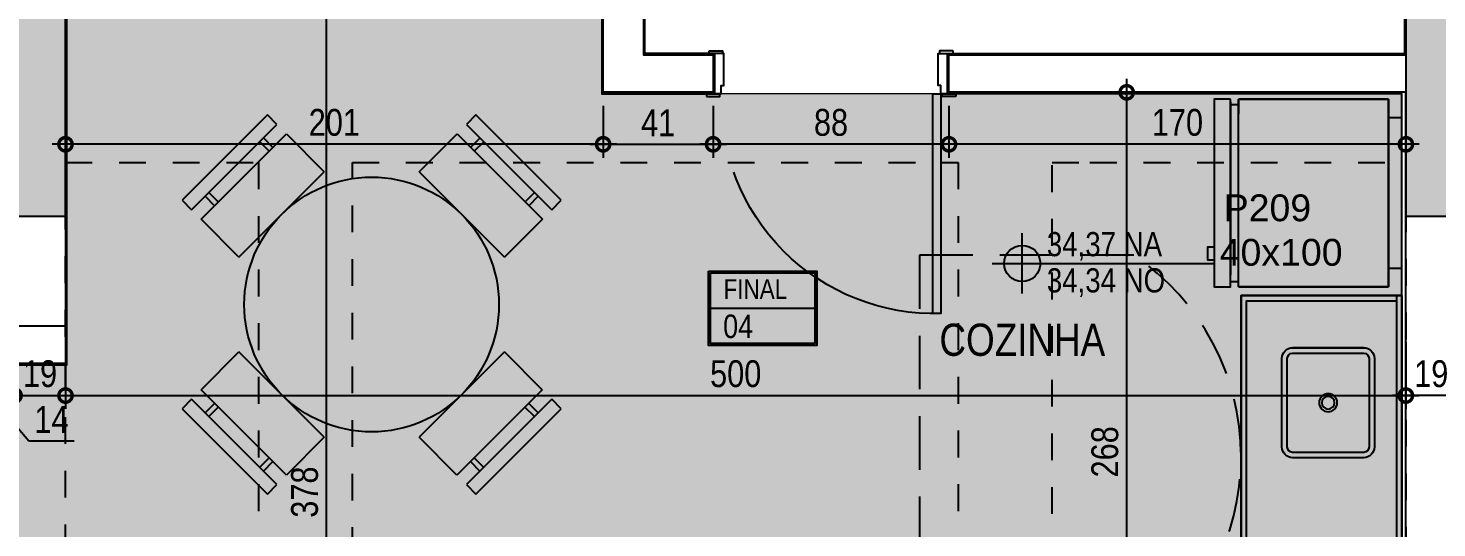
# Model space of a CAD drawing. Header units: metres. Extents: x -23 to 570, y -54 to 184.
# Drawn here: x 20.16 to 25.42, y -49.71 to -47.85 of the extents above; entities that cross this region are included whole.
import ezdxf
from ezdxf.enums import TextEntityAlignment as Align
from ezdxf.xclip import XClip

# ---------------------------------------------------------------- set-up
doc = ezdxf.new("R2010")
doc.units = ezdxf.units.M
doc.header["$XCLIPFRAME"] = 0
doc.header["$PDMODE"] = 35
doc.linetypes.add('DASHEDX2', pattern=[1.5, 1, -0.5])
doc.linetypes.add('PUC$0$DASHEDX2', pattern=[1.5, 1, -0.5])
for name, color, linetype in [('1', 232, 'DASHEDX2'), ('12', 232, 'Continuous'), ('4', 2, 'Continuous'), ('9', 232, 'Continuous'), ('ARQ-DIM', 2, 'Continuous'), ('ARQ-SIM', 1, 'Continuous'), ('ARQ-TXT', 2, 'Continuous'), ('PUC$0$ARQ-ALV ACAB', 4, 'Continuous'), ('PUC$0$ARQ-ALV OSSO', 5, 'Continuous'), ('PUC$0$ARQ-CAX @ 1', 1, 'Continuous'), ('PUC$0$ARQ-HID', 7, 'Continuous'), ('PUC$0$ARQ-MOB', 7, 'Continuous'), ('PUC$0$ARQ-PRJ', 7, 'PUC$0$DASHEDX2')]:
    doc.layers.add(name, color=color, linetype=linetype)
doc.layers.add('PUC$0$ARQ-FORRO', color=9, linetype='Continuous', lineweight=5)
doc.styles.add('Adesa', font='ARIALN.TTF')
doc.styles.get("Standard").update_dxf_attribs({"font": 'arial.ttf'})
doc.dimstyles.new('ADESA 1-0050', dxfattribs={"dimtxt": 0.1, "dimasz": 0.1, "dimexe": 0.05, "dimexo": 0.05, "dimgap": 0.03, "dimtad": 1, "dimdec": 1, "dimlfac": 100, "dimzin": 12, "dimtxsty": 'Adesa', "dimblk": 'DOTSMALL', "dimcen": 1, "dimdle": 0.05, "dimclrd": 1, "dimclre": 1, "dimclrt": 256, "dimazin": 3, "dimtm": 1e-09, "dimtfac": 1, "dimtdec": 1, "dimtmove": 1, "dimatfit": 0, "dimldrblk": 'DOTSMALL', "dimfxl": 0.8, "dimtvp": 2, "dimtolj": 1, "dimtzin": 0, "dimarcsym": 0})

# ---------------------------------------------------------------- blocks, each defined once
blk = doc.blocks.new('_DotSmall')
at = {"color": 0, "linetype": 'ByBlock', "const_width": 0.5}
blk.add_lwpolyline([(-0.0625, 0, 1), (0.0625, 0, 1)], format="xyb", close=True, dxfattribs=at)
blk = doc.blocks.new('*D479')
at = {"layer": 'ARQ-DIM', "color": 1, "lineweight": -2, "transparency": 16777216}
for p, q in [((25.53961670640482, -49.21952796761465), (25.24939908816098, -49.21952796761465)), ((25.29939908816098, -49.18815410744569), (25.29939908816098, -49.26952796761465)), ((25.48961670640482, -49.18815456912157), (25.48961670640482, -49.26952796761465))]:
    blk.add_line(p, q, dxfattribs=at)
at = {"layer": 'Defpoints', "color": 0, "transparency": 16777216}
for p in [(25.29939908816098, -49.13815410744569, -4.318356323902826e-06), (25.48961670640482, -49.13815456912157, -4.318356323902826e-06), (25.29939908816098, -49.21952796761465)]:
    blk.add_point(p, dxfattribs=at)
at = {"layer": 'ARQ-DIM', "color": 1, "lineweight": -2, "transparency": 16777216, "xscale": 0.1, "yscale": 0.1, "zscale": 0.1, "rotation": 180}
blk.add_blockref('_DotSmall', (25.29939908816098, -49.21952796761465), dxfattribs=at)
at = {"layer": 'ARQ-DIM', "color": 1, "lineweight": -2, "transparency": 16777216, "xscale": 0.1, "yscale": 0.1, "zscale": 0.1}
blk.add_blockref('_DotSmall', (25.48961670640482, -49.21952796761465), dxfattribs=at)
at = {"layer": 'ARQ-DIM', "transparency": 16777216, "insert": (25.3945078972829, -49.13847066884248), "char_height": 0.1, "attachment_point": 5, "style": 'Adesa'}
blk.add_mtext('\\A1;19', dxfattribs=at)
blk = doc.blocks.new('*D635')
at = {"layer": 'ARQ-DIM', "color": 1, "lineweight": -2, "transparency": 16777216}
for p, q in [((20.08998868421509, -48.96933746400328), (20.08998868421509, -49.26952796761465)), ((19.94998870001204, -49.10933643175706), (19.94998870001204, -49.26952796761465)), ((19.94998870001204, -49.21952796761465), (19.84998870001204, -49.21952796761465)), ((20.08998868421509, -49.21952796761465), (19.94998870001204, -49.21952796761465)), ((20.08998868421509, -49.21952796761465), (19.94998870001204, -49.21952796761465)), ((20.01998869211357, -49.21952796761465), (20.16265922632746, -49.38884928406008)), ((20.08998868421509, -49.21952796761465), (20.18998868421509, -49.21952796761465)), ((20.16265922632746, -49.38884928406008), (20.33214080886498, -49.38884928406008))]:
    blk.add_line(p, q, dxfattribs=at)
at = {"layer": 'Defpoints', "color": 0, "transparency": 16777216}
for p in [(20.08998868421509, -48.91933746400328, -4.318356323902826e-06), (19.94998870001204, -49.05933643175707, -4.318356323902826e-06), (19.94998870001204, -49.21952796761465)]:
    blk.add_point(p, dxfattribs=at)
at = {"layer": 'ARQ-DIM', "color": 1, "lineweight": -2, "transparency": 16777216, "xscale": 0.1, "yscale": 0.1, "zscale": 0.1}
blk.add_blockref('_DotSmall', (19.94998870001204, -49.21952796761465), dxfattribs=at)
at = {"layer": 'ARQ-DIM', "color": 1, "lineweight": -2, "transparency": 16777216, "xscale": 0.1, "yscale": 0.1, "zscale": 0.1, "rotation": 180}
blk.add_blockref('_DotSmall', (20.08998868421509, -49.21952796761465), dxfattribs=at)
at = {"layer": 'ARQ-DIM', "transparency": 16777216, "insert": (20.24740001759622, -49.30864464558805), "char_height": 0.1, "attachment_point": 5, "style": 'Adesa'}
blk.add_mtext('\\A1;14', dxfattribs=at)
blk = doc.blocks.new('*D636')
at = {"layer": 'ARQ-DIM', "color": 1, "lineweight": -2, "transparency": 16777216}
for p, q in [((20.10998868421509, -48.96933746400328), (20.10998868421509, -49.26952796761465)), ((20.29998869010361, -48.96933747375734), (20.29998869010361, -49.26952796761465)), ((20.05998868421509, -49.21952796761465), (20.34998869010361, -49.21952796761465))]:
    blk.add_line(p, q, dxfattribs=at)
at = {"layer": 'Defpoints', "color": 0, "transparency": 16777216}
for p in [(20.10998868421509, -48.91933746400328, -4.318356323902826e-06), (20.29998869010361, -48.91933747375734, 4.318356323097915e-06), (20.29998869010361, -49.21952796761465)]:
    blk.add_point(p, dxfattribs=at)
at = {"layer": 'ARQ-DIM', "color": 1, "lineweight": -2, "transparency": 16777216, "xscale": 0.1, "yscale": 0.1, "zscale": 0.1, "rotation": 180}
blk.add_blockref('_DotSmall', (20.10998868421509, -49.21952796761465), dxfattribs=at)
at = {"layer": 'ARQ-DIM', "color": 1, "lineweight": -2, "transparency": 16777216, "xscale": 0.1, "yscale": 0.1, "zscale": 0.1}
blk.add_blockref('_DotSmall', (20.29998869010361, -49.21952796761465), dxfattribs=at)
at = {"layer": 'ARQ-DIM', "transparency": 16777216, "insert": (20.20498868715935, -49.13847066884248), "char_height": 0.1, "attachment_point": 5, "style": 'Adesa'}
blk.add_mtext('\\A1;19', dxfattribs=at)
blk = doc.blocks.new('*D637')
at = {"layer": 'ARQ-DIM', "color": 1, "lineweight": -2, "transparency": 16777216}
for p, q in [((20.29998869010361, -48.96933747375734), (20.29998869010361, -49.26952796761465)), ((25.29998870001205, -49.01934968047147), (25.29998870001205, -49.26952796761465)), ((20.24998869010361, -49.21952796761465), (25.34998870001205, -49.21952796761465))]:
    blk.add_line(p, q, dxfattribs=at)
at = {"layer": 'Defpoints', "color": 0, "transparency": 16777216}
for p in [(20.29998869010361, -48.91933747375734, 4.318356323097915e-06), (25.29998870001205, -48.96934968047147, -4.318356323902826e-06), (25.29998870001205, -49.21952796761465)]:
    blk.add_point(p, dxfattribs=at)
at = {"layer": 'ARQ-DIM', "color": 1, "lineweight": -2, "transparency": 16777216, "xscale": 0.1, "yscale": 0.1, "zscale": 0.1, "rotation": 180}
blk.add_blockref('_DotSmall', (20.29998869010361, -49.21952796761465), dxfattribs=at)
at = {"layer": 'ARQ-DIM', "color": 1, "lineweight": -2, "transparency": 16777216, "xscale": 0.1, "yscale": 0.1, "zscale": 0.1}
blk.add_blockref('_DotSmall', (25.29998870001205, -49.21952796761465), dxfattribs=at)
at = {"layer": 'ARQ-DIM', "transparency": 16777216, "insert": (22.79998869505783, -49.13847066884248), "char_height": 0.1, "attachment_point": 5, "style": 'Adesa'}
blk.add_mtext('\\A1;500', dxfattribs=at)
blk = doc.blocks.new('*D651')
at = {"layer": 'ARQ-DIM', "color": 1, "lineweight": -2, "transparency": 16777216}
for p, q in [((24.25836611128233, -50.81989583023987), (24.25836611128233, -48.0387733829817)), ((24.49120085472417, -48.08877338298169), (24.20836611128233, -48.08877338298169)), ((24.49120387242601, -50.76989583023988), (24.20836611128233, -50.76989583023988))]:
    blk.add_line(p, q, dxfattribs=at)
at = {"layer": 'Defpoints', "color": 0, "transparency": 16777216}
for p in [(24.25836611128233, -48.08877338298169), (24.54120085472417, -48.08877338298169, -4.318356323902826e-06), (24.54120387242601, -50.76989583023988, -4.318356323902826e-06)]:
    blk.add_point(p, dxfattribs=at)
at = {"layer": 'ARQ-DIM', "color": 1, "lineweight": -2, "transparency": 16777216, "xscale": 0.1, "yscale": 0.1, "zscale": 0.1}
for p, rotation in [((24.25836611128233, -48.08877338298169), 90), ((24.25836611128233, -50.76989583023988), 270)]:
    blk.add_blockref('_DotSmall', p, dxfattribs=dict(at, rotation=rotation))
at = {"layer": 'ARQ-DIM', "transparency": 16777216, "insert": (24.17730881251014, -49.42933460661078), "char_height": 0.1, "attachment_point": 5, "rotation": 90, "style": 'Adesa'}
blk.add_mtext('\\A1;268', dxfattribs=at)
blk = doc.blocks.new('*D656')
at = {"layer": 'ARQ-DIM', "color": 1, "lineweight": -2, "transparency": 16777216}
for p, q in [((21.27330642612014, -51.5192020791067), (21.27330642612014, -47.6399169726091)), ((21.15119779023645, -47.6899169726091), (21.32330642612014, -47.6899169726091)), ((21.14058675003041, -51.4692020791067), (21.32330642612014, -51.4692020791067))]:
    blk.add_line(p, q, dxfattribs=at)
at = {"layer": 'Defpoints', "color": 0, "transparency": 16777216}
for p in [(21.10119779023645, -47.6899169726091, -4.318356323902826e-06), (21.27330642612014, -47.6899169726091), (21.09058675003041, -51.4692020791067, -8.636712647805652e-06)]:
    blk.add_point(p, dxfattribs=at)
at = {"layer": 'ARQ-DIM', "color": 1, "lineweight": -2, "transparency": 16777216, "xscale": 0.1, "yscale": 0.1, "zscale": 0.1}
for p, rotation in [((21.27330642612014, -47.6899169726091), 90), ((21.27330642612014, -51.4692020791067), 270)]:
    blk.add_blockref('_DotSmall', p, dxfattribs=dict(at, rotation=rotation))
at = {"layer": 'ARQ-DIM', "transparency": 16777216, "insert": (21.19224912734795, -49.5795595258579), "char_height": 0.1, "attachment_point": 5, "rotation": 90, "style": 'Adesa'}
blk.add_mtext('\\A1;378', dxfattribs=at)
blk = doc.blocks.new('*D659')
at = {"layer": 'ARQ-DIM', "color": 1, "lineweight": -2, "transparency": 16777216}
for p, q in [((23.59559292470901, -48.13877177651792), (23.59559292470901, -48.33252097652395)), ((25.29998870001204, -48.13877385570077), (25.29998870001204, -48.33252097652395)), ((25.34998870001204, -48.28252097652395), (23.54559292470901, -48.28252097652395))]:
    blk.add_line(p, q, dxfattribs=at)
at = {"layer": 'Defpoints', "color": 0, "transparency": 16777216}
for p in [(23.59559292470901, -48.08877177651792, -4.318356323902826e-06), (25.29998870001204, -48.08877385570077, -4.318356323902826e-06), (23.59559292470901, -48.28252097652395)]:
    blk.add_point(p, dxfattribs=at)
at = {"layer": 'ARQ-DIM', "color": 1, "lineweight": -2, "transparency": 16777216, "xscale": 0.1, "yscale": 0.1, "zscale": 0.1, "rotation": 180}
blk.add_blockref('_DotSmall', (23.59559292470901, -48.28252097652395), dxfattribs=at)
at = {"layer": 'ARQ-DIM', "color": 1, "lineweight": -2, "transparency": 16777216, "xscale": 0.1, "yscale": 0.1, "zscale": 0.1}
blk.add_blockref('_DotSmall', (25.29998870001204, -48.28252097652395), dxfattribs=at)
at = {"layer": 'ARQ-DIM', "transparency": 16777216, "insert": (24.44779081236053, -48.20146367775178), "char_height": 0.1, "attachment_point": 5, "style": 'Adesa'}
blk.add_mtext('\\A1;170', dxfattribs=at)
blk = doc.blocks.new('*D660')
at = {"layer": 'ARQ-DIM', "color": 1, "lineweight": -2, "transparency": 16777216}
for p, q in [((22.71559308772516, -48.13877180051759), (22.71559308772516, -48.33252097652395)), ((23.59559292470901, -48.13877177651792), (23.59559292470901, -48.33252097652395)), ((23.64559292470901, -48.28252097652395), (22.66559308772516, -48.28252097652395))]:
    blk.add_line(p, q, dxfattribs=at)
at = {"layer": 'Defpoints', "color": 0, "transparency": 16777216}
for p in [(22.71559308772516, -48.08877180051759, -4.318356323902826e-06), (23.59559292470901, -48.08877177651792, -4.318356323902826e-06), (22.71559308772516, -48.28252097652395)]:
    blk.add_point(p, dxfattribs=at)
at = {"layer": 'ARQ-DIM', "color": 1, "lineweight": -2, "transparency": 16777216, "xscale": 0.1, "yscale": 0.1, "zscale": 0.1, "rotation": 180}
blk.add_blockref('_DotSmall', (22.71559308772516, -48.28252097652395), dxfattribs=at)
at = {"layer": 'ARQ-DIM', "color": 1, "lineweight": -2, "transparency": 16777216, "xscale": 0.1, "yscale": 0.1, "zscale": 0.1}
blk.add_blockref('_DotSmall', (23.59559292470901, -48.28252097652395), dxfattribs=at)
at = {"layer": 'ARQ-DIM', "transparency": 16777216, "insert": (23.15559300621709, -48.20146367775178), "char_height": 0.1, "attachment_point": 5, "style": 'Adesa'}
blk.add_mtext('\\A1;88', dxfattribs=at)
blk = doc.blocks.new('*D661')
at = {"layer": 'ARQ-DIM', "color": 1, "lineweight": -2, "transparency": 16777216}
for p, q in [((22.30559308772516, -48.13877385570077), (22.30559308772516, -48.33252097652395)), ((22.71559308772516, -48.13877180051759), (22.71559308772516, -48.33252097652395)), ((22.25559308772516, -48.28252097652395), (22.76559308772516, -48.28252097652395))]:
    blk.add_line(p, q, dxfattribs=at)
at = {"layer": 'Defpoints', "color": 0, "transparency": 16777216}
for p in [(22.30559308772516, -48.08877385570077, -4.318356323902826e-06), (22.71559308772516, -48.08877180051759, -4.318356323902826e-06), (22.71559308772516, -48.28252097652395)]:
    blk.add_point(p, dxfattribs=at)
at = {"layer": 'ARQ-DIM', "color": 1, "lineweight": -2, "transparency": 16777216, "xscale": 0.1, "yscale": 0.1, "zscale": 0.1, "rotation": 180}
blk.add_blockref('_DotSmall', (22.30559308772516, -48.28252097652395), dxfattribs=at)
at = {"layer": 'ARQ-DIM', "color": 1, "lineweight": -2, "transparency": 16777216, "xscale": 0.1, "yscale": 0.1, "zscale": 0.1}
blk.add_blockref('_DotSmall', (22.71559308772516, -48.28252097652395), dxfattribs=at)
at = {"layer": 'ARQ-DIM', "transparency": 16777216, "insert": (22.51059308772516, -48.20231633805192), "char_height": 0.1, "attachment_point": 5, "style": 'Adesa'}
blk.add_mtext('\\A1;41', dxfattribs=at)
blk = doc.blocks.new('*D662')
at = {"layer": 'ARQ-DIM', "color": 1, "lineweight": -2, "transparency": 16777216}
for p, q in [((20.29998870001204, -48.13877380214775), (20.29998870001204, -48.33252097652395)), ((22.30559308772516, -48.13877385570077), (22.30559308772516, -48.33252097652395)), ((22.35559308772516, -48.28252097652395), (20.24998870001204, -48.28252097652395))]:
    blk.add_line(p, q, dxfattribs=at)
at = {"layer": 'Defpoints', "color": 0, "transparency": 16777216}
for p in [(20.29998870001204, -48.08877380214776, -4.318356323902826e-06), (22.30559308772516, -48.08877385570077, -4.318356323902826e-06), (20.29998870001204, -48.28252097652395)]:
    blk.add_point(p, dxfattribs=at)
at = {"layer": 'ARQ-DIM', "color": 1, "lineweight": -2, "transparency": 16777216, "xscale": 0.1, "yscale": 0.1, "zscale": 0.1, "rotation": 180}
blk.add_blockref('_DotSmall', (20.29998870001204, -48.28252097652395), dxfattribs=at)
at = {"layer": 'ARQ-DIM', "color": 1, "lineweight": -2, "transparency": 16777216, "xscale": 0.1, "yscale": 0.1, "zscale": 0.1}
blk.add_blockref('_DotSmall', (22.30559308772516, -48.28252097652395), dxfattribs=at)
at = {"layer": 'ARQ-DIM', "transparency": 16777216, "insert": (21.3027908938686, -48.20146367775178), "char_height": 0.1, "attachment_point": 5, "style": 'Adesa'}
blk.add_mtext('\\A1;201', dxfattribs=at)
blk = doc.blocks.new('N AP')
for points in [[(0.3098251717421572, 0.522305559704147), (0.8623520984882341, 0.522305559704147), (0.8623520984882341, 0.1419261957559001), (0.3098251717421572, 0.1419261957559001)], [(0.3198251717421481, 0.512305559704156), (0.8523520984882432, 0.512305559704156), (0.8523520984882432, 0.1519261957558911), (0.3198251717421481, 0.1519261957558911)]]:
    blk.add_lwpolyline(points, close=True)
for points in [[(0.3198251717421481, 0.3321158777300235), (0.8523520984882432, 0.3321158777300235)], [(0.3198251717421481, 0.1519261957558911), (0.8523520984882432, 0.1519261957558911)]]:
    blk.add_lwpolyline(points)
at = {"insert": (0.3864220730293954, 0.4801433299506443), "char_height": 0.1, "attachment_point": 1, "style": 'Adesa'}
blk.add_mtext_dynamic_manual_height_columns('FINAL', width=0.3500996247524721, gutter_width=50, heights=[0], dxfattribs=at)
at = {"style": 'Adesa'}
blk.add_attdef('00', text='', height=0.1, dxfattribs=at).set_placement((0.5673084881182842, 0.1710484540343935), align=Align.CENTER)
blk = doc.blocks.new('NipAcOs')
at = {"layer": 'ARQ-SIM'}
h = blk.add_hatch(color=256, dxfattribs=at)
h.dxf.hatch_style = 1
h.paths.add_polyline_path([(0, 0.1499999999999773, 0.4142135623730951), (-0.1499999999999773, 0), (0, 0)])
h.paths.add_polyline_path([(0.1499999999999773, 0), (0, 0), (0, -0.1499999999999773, 0.4142135623730951)])
for p, q in [((0, -0.25), (0, 0.25)), ((-0.25, 0), (0.1499999999999773, 0)), ((0.1499999999999773, 0), (1.583441196697537, 0))]:
    blk.add_line(p, q, dxfattribs=at)
blk.add_circle((0, 0), 0.15, dxfattribs=at)
at = {"style": 'Adesa'}
for p in [(0.2040091630106531, 0.0600000000000023), (0.2040091630106531, -0.2400000000000091)]:
    blk.add_attdef('000,00', p, '', height=0.2, dxfattribs=at)
blk = doc.blocks.new('PUC$0$00002ITA-AIT-PR-008-BSE-PLA-TIP-R00$0$Cuba 1')
blk.add_line((0.2050000000000978, 0.305000000000291), (0.2050000000000978, 0.03999999999996362))
for points in [[(0.1650000000001342, -4.547473508864641e-13, 0.414213562373095), (0.2050000000000978, 0.03999999999996362), (0.2050000000000978, 0.305000000000291, 0.414213562373095), (0.1650000000001342, 0.3449999999997999), (-0.1650000000001342, 0.3450000000002547, 0.414213562373095), (-0.2050000000001546, 0.3049999999998363), (-0.2050000000001546, 0.03999999999996362, 0.414213562373095), (-0.165000000000191, -4.547473508864641e-13)], [(-0.165000000000191, 0.02000000000043656), (0.1650000000001342, 0.01999999999952706, 0.414213562373095), (0.1849999999996612, 0.03999999999996362), (0.185000000000116, 0.3049999999998363, 0.414213562373095), (0.1650000000001342, 0.3249999999998181), (-0.1650000000001342, 0.3249999999998181, 0.414213562373095), (-0.185000000000116, 0.3049999999998363), (-0.1849999999996612, 0.03999999999996362, 0.414213562373095)]]:
    blk.add_lwpolyline(points, format="xyb", close=True)
for radius in [0.0337021129208581, 0.0237021129208581]:
    blk.add_circle((0, 0.1725000000001273), radius)
blk = doc.blocks.new('*U2449')
at = {"linetype": 'Continuous'}
blk.add_lwpolyline([(0, 0), (0, 0.5999999918791219), (-1.199999999998907, 0.5999999918791219), (-1.199999999998907, 0)], dxfattribs=at)
at = {"lineweight": -2}
for points in [[(-1.199999999998907, 0), (-1.199999999998907, 0.5999999918791219), (0, 0.5999999918791219), (0, 0)], [(-1.179999999998907, 0.02), (-1.179999999998907, 0.5799999918791219), (-0.02000000000000002, 0.5799999918791219), (-0.02, 0.02000000000000013)], [(0, 0.02), (-1.199999999998907, 0.02)], [(0, 0), (-1.199999999998907, 0)]]:
    blk.add_lwpolyline(points, dxfattribs=at)
at = {"lineweight": -2, "extrusion": (0, 0, -1), "zscale": -1, "rotation": 180}
blk.add_blockref('PUC$0$00002ITA-AIT-PR-008-BSE-PLA-TIP-R00$0$Cuba 1', (0.4000000000196451, 0.4474999923912041), dxfattribs=at)
blk = doc.blocks.new('*U2410')
for points in [[(-0.0449999999998454, 0.009997984114258342), (0.004999999999881755, 0.009997984114258342), (0.004999999999881755, -2.015886158888633e-06), (-0.0449999999998454, -2.015886158888633e-06)], [(0.8649999999987085, 0.009997984045676757), (0.8149999999989813, 0.009997984045676757), (0.8149999999989813, -2.015954768895198e-06), (0.8649999999987085, -2.015954768895198e-06)], [(-0.05500000000006366, -0.1599999999634463), (-0.005000000000336513, -0.1599999999634463), (-0.005000000000336513, -0.1499999999630006), (-0.05500000000006366, -0.1499999999630006)], [(0, -0.1499999999630859), (1.836970198722978e-17, -0.9699999999633985), (0.03000000000020011, -0.9699999999633985), (0.03000000000020009, -0.1499999999630859)], [(0.8749999999981309, -0.1599999999637873), (0.8249999999984038, -0.1599999999637873), (0.8249999999984038, -0.1499999999633417), (0.8749999999981309, -0.1499999999633417)]]:
    blk.add_lwpolyline(points, close=True)
for points in [[(-0.03999999999973625, -0.1499999999628585), (-3.410605131648481e-13, -0.1499999999630859), (-3.410605131648481e-13, -0.1199999999628858), (0.009999999999877218, -0.1199999999628858), (0.009999999999877208, -2.015931775732269e-06), (-0.02500000000077308, -2.015931548358593e-06), (-0.02499999999952252, -0.1499999999628585)], [(0.8599999999991678, -0.1499999999630859), (0.82, -0.1499999999633133), (0.82, -0.1199999999631132), (0.8099999999997817, -0.1199999999631132), (0.8099999999989859, -2.015968752376238e-06), (0.8450000000000909, -2.015968525002562e-06), (0.8449999999995225, -0.1499999999630859)]]:
    blk.add_lwpolyline(points)
at = {"layer": 'PUC$0$ARQ-PRJ'}
blk.add_arc((0.02365384615401838, -0.1736538461175936), 0.7966973711411199, 268.2986453946612, 1.701354605348371, dxfattribs=at)
blk = doc.blocks.new('PUC$0$pl apto tipo 2 puc')
at = {"layer": 'PUC$0$ARQ-ALV ACAB'}
for points in [[(-25.2938109331467, 0.7660866834710731), (-25.29380644525006, -1.905034687509279), (-23.59942166852166, -1.905037636971784), (-23.59942166852166, -2.055035621002936), (-23.66942183153754, -2.055035604673208)], [(-19.90392452470365, -0.8944722670301308), (-20.3138174298766, -0.8944710599096544), (-20.3138618571959, -2.303868240150332), (-22.3094662215249, -2.303868240150332), (-22.30942183153694, -1.905034682075382), (-22.46442184896702, -1.905034682075417), (-22.72942183153695, -1.905035623269441), (-22.72942183153695, -2.055035605839919), (-22.46942183153749, -2.055035605839919), (-22.46946622152544, -2.453843852803653), (-14.95874031513672, -2.453843797775863)]]:
    blk.add_lwpolyline(points, dxfattribs=at)
at = {"layer": 'PUC$0$ARQ-ALV OSSO'}
for points in [[(-24.6509143198766, 2.86041901385741), (-25.30881744382383, 2.860418981222268), (-25.30881744382383, -1.910034682075384), (-23.60442166851954, -1.910035675341597), (-23.60442183153646, -2.050035675341626), (-25.30881744382292, -2.05003468207542)], [(-20.30886183381179, -2.448843797776159), (-22.46446622152545, -2.448843798551589), (-22.46442183153749, -2.050035605839923), (-22.72442183153695, -2.050035605839923), (-22.72442183153695, -1.910035605839944), (-22.46442183153749, -1.910034682075384), (-22.31442183153695, -1.910034682075384), (-22.3144662215249, -2.308868240150335), (-20.30886185733428, -2.308868240150335), (-20.30881743001498, -0.8994710737728715), (-19.90892455241732, -0.8994722531669472), (-19.90892460132267, -1.039472171657976), (-19.95881742802688, -1.039471073772872), (-19.95854017026456, -2.308868239374905), (-18.04970120253723, -2.308868239374905), (-18.04997605605645, -1.03913501804466), (-19.2289245225314, -1.03947179378678), (-19.22892463120965, -0.8994713615553983), (-17.50911775940756, -0.8994809129914351), (-17.50911716002599, -0.8494809129933493), (-17.36911712231962, -0.8494974467863791), (-17.36911670400207, -0.8994701329405564), (-17.02907032773179, -0.8994701329405564), (-17.02900724611779, -1.039135855400338)]]:
    blk.add_lwpolyline(points, dxfattribs=at)
at = {"layer": 'PUC$0$ARQ-ALV OSSO', "elevation": 8.63671264700074e-06}
blk.add_lwpolyline([(-19.95881742802688, -1.039471073772872), (-20.3088174339154, -1.039471064018819)], dxfattribs=at)
at = {"layer": 'PUC$0$ARQ-CAX @ 1', "xscale": -1, "rotation": 180}
blk.add_blockref('*U2410', (-23.57442184815656, -2.055037636934482), dxfattribs=at)
at = {"layer": 'PUC$0$ARQ-HID', "extrusion": (0, 0, -1), "xscale": -1.000000000000006, "zscale": -1.000000000000006, "rotation": 90}
blk.add_blockref('*U2449', (25.29380687045455, -1.152542704553106), dxfattribs=at)
blk = doc.blocks.new('PUC$0$GELADEIRA')
for p, q in [((-0.009807916487375223, 0.7391569013258277), (-0.6546741207783497, 0.7391569013258277)), ((-0.05502648320498338, 0.7391492746525046), (-0.009807923656921957, 0.7391569013276467)), ((-0.009807916487261537, 0.7391569013267372), (-0.05502143961894035, 0.7391492755010631)), ((-0.6999985621428777, 0.7092458692974333), (-0.699998562140604, 0.1500008279879694)), ((-0.6999985621404903, 0.7092458692974333), (1.437859395991836e-06, 0.7092458692974333)), ((-0.699998562140604, 0.1500008279870599), (-0.699998562140604, 0.7092458692974333)), ((-0.6999985621404903, 0.1500008279879694), (-0.6999985621404903, 0.7092458692974333)), ((1.437857008568244e-06, 0.7092458693010713), (-0.05502143962155515, 0.7092458692992523)), ((-0.05502143961894035, 0.7092458692983428), (1.437859509678674e-06, 0.7092458692983428)), ((1.437859395936325e-06, 0.1500008279887652), (1.437857008568244e-06, 0.7092458693010713)), ((1.437859395991836e-06, 0.7092458692974333), (1.437859395936325e-06, 0.1500008279869463)), ((1.437859509678674e-06, 0.7092458692983428), (1.437859509623163e-06, 0.1500008279878557)), ((-0.699998562140604, 0.1500008279879694), (1.437859395936325e-06, 0.1500008279887652)), ((1.437859395936325e-06, 0.1500008279869463), (-0.699998562140604, 0.1500008279870599)), ((1.437859509623163e-06, 0.1500008279878557), (-0.6999985621404903, 0.1500008279879694))]:
    blk.add_line(p, q)
blk.add_lwpolyline([(1.437859509678674e-06, 0.7391569013267372), (1.437859509678674e-06, 0.800000827989038), (-0.6999985621404903, 0.8000008279891517), (-0.6999985621404903, 0.7391569013267372)], close=True)
for points in [[(-0.5999985621404675, 0.8000008279891517), (-0.5999985621404675, 0.8240008279891526), (-0.5499985621404562, 0.8240008279891526), (-0.5499985621404562, 0.8000008279891517)], [(-0.6799985621405085, 0.7391569013267372), (-0.6799985621405085, 0.7092458692974333)], [(-0.01999856214047213, 0.7391569013267372), (-0.01999856214047213, 0.7092458692983428)], [(-0.6299985621404403, 0.1500008279879694), (-0.6299985621400992, 0.1000008279879012), (-0.06999856214099515, 0.100000827990175), (-0.06999999999999323, 0.1500000019029131)]]:
    blk.add_lwpolyline(points)
blk = doc.blocks.new('PUC$0$ARQ-LAY-CAD')
for p, q in [((-0.2250000071179556, 0.2999999999993292), (-0.2250000071179556, 0.250000056934482)), ((0.2249999999997954, 0.2999999999993292), (-0.2250000071179556, 0.2999999999993292)), ((0.2249999999997954, 0.250000056934482), (0.2249999999997954, 0.2999999999993292)), ((-0.2250000071179556, 0.250000056934482), (0.2249999999997954, 0.250000056934482)), ((-0.153799955449017, 0.2500001270509529), (-0.1537999483321073, 0.2000001270508278)), ((-0.1337999554499447, 0.250000129897785), (-0.1337999483329213, 0.2000001298974894)), ((-0.1337999554499447, 0.250000129897785), (-0.1337999483329213, 0.2000001298984557)), ((0.1337979952626256, 0.2500000932314492), (0.1337980023794216, 0.2000000932312105)), ((0.1537979952628348, 0.2500000960771445), (0.1537980023790624, 0.2000000960779289)), ((-0.2249999999999091, 0.2000000569358349), (0.2249999999997954, 0.2000000569358349)), ((-0.2249999999999091, 0), (-0.2249999999999091, 0.2000000569358349)), ((0.2249999999997954, 0.2000000569358349), (0.2249999999997954, 0))]:
    blk.add_line(p, q)
blk.add_lwpolyline([(-0.2249999999999091, 0), (0.2249999999997954, 0)])
blk = doc.blocks.new('PUC$0$layout pcd puc 4')
at = {"layer": 'PUC$0$ARQ-MOB', "color": 7}
blk.add_circle((6.487021553187368, 3.974986310759519, -4.318356323902826e-06), 0.475, dxfattribs=at)
at = {"layer": 'PUC$0$ARQ-MOB'}
for name, p, rotation in [('PUC$0$GELADEIRA', (10.43000202778858, 4.740553274445055), 90), ('PUC$0$ARQ-LAY-CAD', (6.15114583214045, 4.310862031839825, -4.318356323902826e-06), 45.00000000000003), ('PUC$0$ARQ-LAY-CAD', (6.823220932958773, 4.310526293187472, -4.318356323902826e-06), 315), ('PUC$0$ARQ-LAY-CAD', (6.151145832107066, 3.639110589712601, -4.318356323902826e-06), 135), ('PUC$0$ARQ-LAY-CAD', (6.822897274234283, 3.639110589679213, -4.318356323902826e-06), 224.9999999999999)]:
    blk.add_blockref(name, p, dxfattribs=dict(at, rotation=rotation))
blk = doc.blocks.new('PUC$0$pl forro pcd 4')
at = {"layer": 'PUC$0$ARQ-FORRO'}
h = blk.add_hatch(color=256, dxfattribs=at)
h.dxf.hatch_style = 1
h.paths.add_polyline_path([(-7.23879652696229, -2.089368083060542), (-5.339993493638598, -2.089353506230857), (-5.339994648482001, -0.6993584898834087), (-1.879394940012102, -0.6993555643876022), (-1.879389246602937, 0.5686286824677751), (-1.729389246758299, 0.5686286824677751), (-1.729387769846628, -2.541876457939907e-05), (4.037659095956769e-11, -2.403057370514716e-05), (-4.487856269719259e-06, 2.671097340406646), (-2.984389101569381, 2.67109733497275), (-2.984389101569381, 3.069950566428709), (-4.979993465898378, 3.069957869700183), (-4.97999350319002, 1.660540739796744), (-7.238786581929105, 1.660530432728436)])
blk.add_lwpolyline([(-7.23879652696229, -2.089368083060542), (-5.339993493638598, -2.089353506230857), (-5.339994648482001, -0.6993584898834087), (-1.879394940012102, -0.6993555643876022), (-1.879389246602937, 0.5686286824677751), (-1.729389246758299, 0.5686286824677751), (-1.729387769846628, -2.541876457939907e-05), (4.037659095956769e-11, -2.403057370514716e-05), (-4.487856269719259e-06, 2.671097340406646), (-2.984389101569381, 2.67109733497275), (-2.984389101569381, 3.069950566428709), (-4.979993465898378, 3.069957869700183), (-4.97999350319002, 1.660540739796744), (-7.238786581929105, 1.660530432728436)], close=True, dxfattribs=at)
blk = doc.blocks.new('PUC')
at = {"layer": 'PUC$0$ARQ-ALV ACAB', "elevation": -4.318356323902826e-06}
for points in [[(25.70498869996278, -47.54494141498326), (25.30003309, -47.54494141498326), (25.29503309, -47.54494141498326), (25.29503285467322, -47.94875052779589)], [(23.66059308772575, -47.94374960808621), (25.29503285758704, -47.94375056058443)]]:
    blk.add_lwpolyline(points, dxfattribs=at)
at = {"layer": 'PUC$0$ARQ-PRJ', "ltscale": 0.2, "elevation": -4.31835632350037e-06}
blk.add_lwpolyline([(24.28497813476367, -48.69624250820576), (23.48497813476542, -48.69624250820485), (23.48497813476349, -50.19624250820576), (24.28497813476367, -50.19624250820576, 0.5333333333332932)], format="xyb", close=True, dxfattribs=at)
at = {"layer": 'PUC$0$ARQ-ALV OSSO', "rotation": 180}
blk.add_blockref('PUC$0$pl apto tipo 2 puc', (-0.008828743811791995, -49.99878521275942, -4.318356323902826e-06), dxfattribs=at)
at = {"layer": 'PUC$0$ARQ-FORRO'}
blk.add_blockref('PUC$0$pl forro pcd 4', (25.28498218929454, -50.76487119067353, -4.318356323902826e-06), dxfattribs=at)
at = {"layer": 'PUC$0$ARQ-MOB'}
blk.add_blockref('PUC$0$layout pcd puc 4', (14.9549775947154, -52.85491027823139, -4.318356323902826e-06), dxfattribs=at)
blk = doc.blocks.new('est-lo-07-6sb-r00')
at = {"layer": '4'}
h = blk.add_hatch(color=8, dxfattribs=at)
h.dxf.hatch_style = 1
h.paths.add_polyline_path([(213.004314, 592.9864600000001), (232.004314, 592.9864600000001), (232.004314, 743.9864600000001), (213.004314, 743.9864600000001)], flags=17)
h.paths.add_polyline_path([(517.0030160000001, 942.98646), (353.003016, 942.98646), (353.003016, 923.986062), (498.0030160000001, 923.986062), (498.0030160000001, 465.008359), (498.0030390000001, 465.008359), (498.0030390000001, 450.0083590000001), (498.0030390000001, 395.9864600000001), (517.0030160000001, 395.9864600000001)])
h.paths.add_polyline_path([(3672.003309, 253.001099), (3672.003309, 388.0010990000001), (3637.003309, 388.0010990000001), (3637.003309, 253.001099)])
h.paths.add_polyline_path([(3637.003309, 942.98646), (3637.003194, 872.9864600000001), (3653.003309, 872.9864600000001), (3653.003309, 599.0010990000001), (3637.003309, 599.0010990000001), (3637.003309, 539.0010990000001), (3672.003309, 539.0010990000001), (3672.003309, 942.98646)])
h.paths.add_polyline_path([(3672.003424, 102.0010990000001), (3637.003309, 102.0010990000001), (3637.003309, 42.00109900000007), (3653.003307, 42.00109900000007), (3653.003307, -229.998901), (3637.003309, -229.998901), (3637.003309, -299.9989009999999), (3672.003424, -299.9989009999999)])
h.paths.add_polyline_path([(3075.003309, -299.9998439999999), (3110.003309, -299.9998439999999), (3110.003309, -199.9998439999999), (3075.003309, -199.9998439999999)])
h.paths.add_polyline_path([(3075.003309, 270.5001770000001), (3110.003309, 270.5001770000001), (3110.003309, 370.5001770000001), (3075.003309, 370.5001770000001)])
h.paths.add_polyline_path([(520.003309, 942.98646), (520.003309, 395.9864600000001), (555.003309, 395.9864600000001), (555.003309, 451.9864600000001), (539.003309, 451.9864600000001), (539.003309, 872.9864600000001), (555.003309, 872.9864600000001), (555.003309, 942.98646)])
h.paths.add_polyline_path([(-2102.995138, 253.0001770000001), (-2102.995138, 388.0001770000001), (-2137.995138, 388.0001770000001), (-2137.995138, 253.0001770000001)])
h.paths.add_polyline_path([(-2137.995138, 101.999935), (-2137.995138, -299.9998439999999), (-2102.995138, -299.9998439999999), (-2102.995138, -229.9998439999999), (-2118.995138, -229.9998439999999), (-2118.995138, 41.99993500000005), (-2102.995138, 41.99993500000005), (-2102.995138, 101.999935)])
h.paths.add_polyline_path([(-2137.995141, 942.98646), (-2137.995141, 538.9889720000001), (-2102.995141, 538.9889720000001), (-2102.995141, 598.9889720000001), (-2118.995141, 598.9889720000001), (-2118.995141, 872.9864600000001), (-2102.995141, 872.9864600000001), (-2102.995141, 942.98646)])
h.paths.add_polyline_path([(520.003309, 245.0035260000001), (520.003309, -299.9998439999999), (555.003309, -299.9998439999999), (555.003309, -229.9998439999999), (539.003309, -229.9998439999999), (539.003309, 185.0035260000001), (555.003309, 185.0035260000001), (555.003309, 245.0035260000001)])
h.paths.add_polyline_path([(-34.995574, 942.98646), (-34.995574, 872.9864600000001), (-18.995574, 872.9864600000001), (-18.995574, 455.9864600000001), (-34.995574, 455.9864600000001), (-34.995574, 395.9864600000001), (232.004426, 395.9864600000001), (232.004426, 481.9864600000001), (213.004426, 481.9864600000001), (213.004426, 414.9864600000001), (0.004426000000002261, 414.9864600000001), (0.004426000000002261, 923.9864600000001), (213.004426, 923.9864600000001), (213.004426, 854.9864600000001), (232.004426, 854.9864600000001), (232.004426, 923.9864600000001), (252.004426, 923.9864600000001), (252.004426, 942.98646)])
h.paths.add_polyline_path([(3075.003309, 842.98646), (3110.003309, 842.98646), (3110.003309, 942.98646), (3075.003309, 942.98646)])
h.paths.add_polyline_path([(2530.003309, -299.9998439999999), (2570.003309, -299.9998439999999), (2570.003309, -199.9998439999999), (2530.003309, -199.9998439999999)])
h.paths.add_polyline_path([(2530.003309, 145.0035260000001), (2570.003309, 145.0035260000001), (2570.003309, 245.0035260000001), (2530.003309, 245.0035260000001)])
h.paths.add_polyline_path([(2530.003309, 395.9864600000001), (2570.003309, 395.9864600000001), (2570.003309, 495.9864600000001), (2530.003309, 495.9864600000001)])
h.paths.add_polyline_path([(2530.003309, 842.98646), (2570.003309, 842.98646), (2570.003309, 942.98646), (2530.003309, 942.98646)])
h.paths.add_polyline_path([(1995.003309, -299.9998439999999), (2030.003309, -299.9998439999999), (2030.003309, -199.9998439999999), (1995.003309, -199.9998439999999)])
h.paths.add_polyline_path([(1995.003309, 145.0035260000001), (2030.003309, 145.0035260000001), (2030.003309, 245.0035260000001), (1995.003309, 245.0035260000001)])
h.paths.add_polyline_path([(1995.003309, 395.9864600000001), (2030.003309, 395.9864600000001), (2030.003309, 495.9864600000001), (1995.003309, 495.9864600000001)])
h.paths.add_polyline_path([(1995.003309, 842.98646), (2030.003309, 842.98646), (2030.003309, 942.98646), (1995.003309, 942.98646)])
h.paths.add_polyline_path([(1460.003309, -299.9998439999999), (1495.003309, -299.9998439999999), (1495.003309, -199.9998439999999), (1460.003309, -199.9998439999999)])
h.paths.add_polyline_path([(1460.003309, 145.0035260000001), (1495.003309, 145.0035260000001), (1495.003309, 245.0035260000001), (1460.003309, 245.0035260000001)])
h.paths.add_polyline_path([(1460.176641, 395.9864600000001), (1495.176641, 395.9864600000001), (1495.176641, 495.9864600000001), (1460.176641, 495.9864600000001)])
h.paths.add_polyline_path([(1460.003309, 842.98646), (1495.003309, 842.98646), (1495.003309, 942.98646), (1460.003309, 942.98646)])
h.paths.add_polyline_path([(925.0033090000001, -299.9998439999999), (960.0033090000001, -299.9998439999999), (960.0033090000001, -199.9998439999999), (925.0033090000001, -199.9998439999999)])
h.paths.add_polyline_path([(925.0033090000001, 145.0035260000001), (960.0033090000001, 145.0035260000001), (960.0033090000001, 245.0035260000001), (925.0033090000001, 245.0035260000001)])
h.paths.add_polyline_path([(925.0033090000001, 395.9864600000001), (960.0033090000001, 395.9864600000001), (960.0033090000001, 495.9864600000001), (925.0033090000001, 495.9864600000001)])
h.paths.add_polyline_path([(925.0033090000001, 842.98646), (960.0033090000001, 842.98646), (960.0033090000001, 942.98646), (925.0033090000001, 942.98646)])
h.paths.add_polyline_path([(-1582.999721, -299.9998439999999), (-1547.999721, -299.9998439999999), (-1547.999721, -199.9998439999999), (-1582.999721, -199.9998439999999)])
h.paths.add_polyline_path([(-500.999721, -299.9998439999999), (-465.9997209999999, -299.9998439999999), (-465.9997209999999, -199.9998439999999), (-500.999721, -199.9998439999999)])
h.paths.add_polyline_path([(-1042.999721, -299.9998439999999), (-1002.999721, -299.9998439999999), (-1002.999721, -199.9998439999999), (-1042.999721, -199.9998439999999)])
h.paths.add_polyline_path([(-500.999721, 145.0035260000001), (-465.9997209999999, 145.0035260000001), (-465.9997209999999, 245.0035260000001), (-500.999721, 245.0035260000001)])
h.paths.add_polyline_path([(-1042.999721, 145.0035260000001), (-1002.999721, 145.0035260000001), (-1002.999721, 245.0035260000001), (-1042.999721, 245.0035260000001)])
h.paths.add_polyline_path([(-500.999721, 395.9864600000001), (-465.9997209999999, 395.9864600000001), (-465.9997209999999, 495.9864600000001), (-500.999721, 495.9864600000001)])
h.paths.add_polyline_path([(-1042.999721, 395.9864600000001), (-1002.999721, 395.9864600000001), (-1002.999721, 495.9864600000001), (-1042.999721, 495.9864600000001)])
h.paths.add_polyline_path([(-1582.999721, 270.5001770000001), (-1547.999721, 270.5001770000001), (-1547.999721, 370.5001770000001), (-1582.999721, 370.5001770000001)])
h.paths.add_polyline_path([(-500.999721, 842.98646), (-465.9997209999999, 842.98646), (-465.9997209999999, 942.98646), (-500.999721, 942.98646)])
h.paths.add_polyline_path([(-1042.999721, 842.98646), (-1002.999721, 842.98646), (-1002.999721, 942.98646), (-1042.999721, 942.98646)])
h.paths.add_polyline_path([(-1582.999721, 842.98646), (-1547.999721, 842.98646), (-1547.999721, 942.98646), (-1582.999721, 942.98646)])
h.paths.add_polyline_path([(-35, 245.0035260000001), (-35, 185.0035260000001), (-19, 185.0035260000001), (-19, -230), (-35, -230), (-35, -300), (517, -300), (517, 245), (498.0000000000001, 245), (498.0000000000001, -281), (3.552713678800501e-15, -281), (3.552713678800501e-15, -19), (255, -19), (255, 245.0035260000001), (178.5, 245.0035260000001), (178.5, 226.0035260000001), (236, 226.0035260000001), (236, 0), (3.552713678800501e-15, 0), (3.552713678800501e-15, 226.0035260000001), (57.50000000000001, 226.0035260000001), (57.50000000000001, 245.0035260000001)])
at = {"layer": '1'}
for points in [[(2030.003309, 165.0035260000001), (2102.011162, 165.0035260000001)], [(2102.011162, 165.0035260000001), (2102.011162, -158.575998)], [(2137.011162, 165.0035260000001), (2363.010079, 165.0035260000001)], [(2137.011162, -141.075998), (2137.011162, 165.0035260000001)], [(2363.010079, 165.0035260000001), (2363.010079, -84.57255899999996)], [(2398.010079, 165.0035260000001), (2412.129605, 165.0035260000001)], [(2398.010079, -66.07652399999995), (2398.010079, 165.0035260000001)], [(2412.129605, 165.0035260000001), (2530.003309, 165.0035260000001)], [(2530.003309, 149.0035260000001), (2530.003309, -66.07652399999995)], [(2030.003309, -199.9998439999999), (2030.003309, 145.0035260000001)]]:
    blk.add_lwpolyline(points, dxfattribs=at)
at = {"layer": '4', "linetype": 'Continuous'}
for points in [[(1995.003309, 145.0035260000001), (2030.003309, 145.0035260000001), (2030.003309, 245.0035260000001), (1995.003309, 245.0035260000001), (1995.003309, 145.0035260000001)], [(2530.003309, 145.0035260000001), (2570.003309, 145.0035260000001), (2570.003309, 245.0035260000001), (2530.003309, 245.0035260000001), (2530.003309, 145.0035260000001)]]:
    blk.add_lwpolyline(points, dxfattribs=at)
at = {"layer": '12', "linetype": 'Continuous'}
blk.add_text('40x100', height=10, dxfattribs=at).set_placement((2460.54218, 126.4717750000001))
at = {"layer": '9', "linetype": 'Continuous'}
blk.add_text('P209', height=10, dxfattribs=at).set_placement((2462.029713, 143.054738))

msp = doc.modelspace()

# ---------------------------------------------------------------- block references
msp.add_blockref('PUC', (0, 0))
at = {"linetype": 'Continuous'}
ref = msp.add_blockref('est-lo-07-6sb-r00', (0, -50), dxfattribs=dict(at, xscale=0.01, yscale=0.01, zscale=0.01))
XClip(ref).set_block_clipping_path([(-2376.938745374719, -332.406408918996), (3843.23007627645, 424.4148867242975)])
at = {"layer": 'ARQ-SIM'}
ref = msp.add_blockref('NipAcOs', (23.86882885545424, -48.72681719778303), dxfattribs=dict(at, xscale=0.45, yscale=0.45, zscale=0.45))
ref.add_attrib('000,00', '34,34 NO', (23.9606329788096, -48.83481719778303), dxfattribs={"layer": '0', "color": 2, "height": 0.09, "style": 'Adesa'})
ref.add_attrib('000,00', '34,37 NA', (23.9606329788096, -48.69981719778304), dxfattribs={"layer": '0', "color": 2, "height": 0.09, "style": 'Adesa'})
ref = msp.add_blockref('N AP', (22.47276085924819, -49.13636831116559), dxfattribs=dict(at, xscale=0.73, yscale=0.73, zscale=0.73))
ref.add_attrib('00', '04', dxfattribs={"layer": '0', "height": 0.0876, "style": 'Adesa'}).set_placement((22.80904075303102, -49.00500372803395), align=Align.CENTER)

# ---------------------------------------------------------------- texts
at = {"layer": 'ARQ-TXT', "style": 'Adesa'}
msp.add_text('COZINHA', height=0.12, dxfattribs=at).set_placement((23.8691114907441, -49.01129925596079, -4.31835632350037e-06), align=Align.MIDDLE)

# ---------------------------------------------------------------- dimensions: what is measured, and where the dimension line sits
at = {"layer": 'ARQ-DIM'}
for base, p1, p2, angle, picture, middle in [((21.27330642612014, -47.6899169726091), (21.0905867500304, -51.46920207910667, -8.636712647805652e-06), (21.10119779023644, -47.68991697260908, -4.318356323902826e-06), 270, '*D656', (21.19224912734795, -49.5795595258579)), ((24.25836611128233, -48.08877338298169), (24.541203872426, -50.76989583023985, -4.318356323902826e-06), (24.54120085472416, -48.08877338298166, -4.318356323902826e-06), 270, '*D651', (24.17730881251014, -49.42933460661078)), ((20.29998870001204, -48.28252097652395), (22.30559308772516, -48.08877385570077, -4.318356323902826e-06), (20.29998870001204, -48.08877380214776, -4.318356323902826e-06), 180, '*D662', (21.3027908938686, -48.20146367775178)), ((23.59559292470901, -48.28252097652395), (25.29998870001204, -48.08877385570077, -4.318356323902826e-06), (23.59559292470901, -48.08877177651792, -4.318356323902826e-06), 180, '*D659', (24.44779081236053, -48.20146367775178)), ((25.29998870001205, -49.21952796761465), (20.29998869010361, -48.91933747375734, 4.318356323097915e-06), (25.29998870001205, -48.96934968047147, -4.318356323902826e-06), 180, '*D637', (22.79998869505783, -49.13847066884248))]:
    dim = msp.add_linear_dim(base=base, p1=p1, p2=p2, angle=angle, dimstyle='ADESA 1-0050', override={"dimdec": 0}, dxfattribs=at)
    dim.commit()
    dim.dimension.update_dxf_attribs({"geometry": picture, "text_midpoint": middle})
for base, p1, p2, picture, middle in [((22.71559308772516, -48.28252097652395), (22.30559308772516, -48.08877385570077, -4.318356323902826e-06), (22.71559308772516, -48.08877180051759, -4.318356323902826e-06), '*D661', (22.51059308772516, -48.20231633805192)), ((22.71559308772516, -48.28252097652395), (23.59559292470901, -48.08877177651792, -4.318356323902826e-06), (22.71559308772516, -48.08877180051759, -4.318356323902826e-06), '*D660', (23.15559300621709, -48.20146367775178)), ((20.29998869010361, -49.21952796761465), (20.10998868421509, -48.91933746400328, -4.318356323902826e-06), (20.29998869010361, -48.91933747375734, 4.318356323097915e-06), '*D636', (20.20498868715935, -49.13847066884248)), ((25.29939908816098, -49.21952796761465), (25.48961670640482, -49.13815456912157, -4.318356323902826e-06), (25.29939908816098, -49.13815410744569, -4.318356323902826e-06), '*D479', (25.3945078972829, -49.13847066884248))]:
    dim = msp.add_linear_dim(base=base, p1=p1, p2=p2, angle=180, dimstyle='ADESA 1-0050', dxfattribs=at)
    dim.commit()
    dim.dimension.update_dxf_attribs({"geometry": picture, "text_midpoint": middle})
dim = msp.add_linear_dim(base=(19.94998870001204, -49.21952796761465), p1=(20.08998868421509, -48.91933746400328, -4.318356323902826e-06), p2=(19.94998870001204, -49.05933643175707, -4.318356323902826e-06), angle=180, dimstyle='ADESA 1-0050', dxfattribs=at)
dim.commit()
dim.dimension.update_dxf_attribs({"geometry": '*D635', "text_midpoint": (20.19265922632746, -49.38884928406008), "dimtype": 160})

doc.saveas('drawing.dxf')
